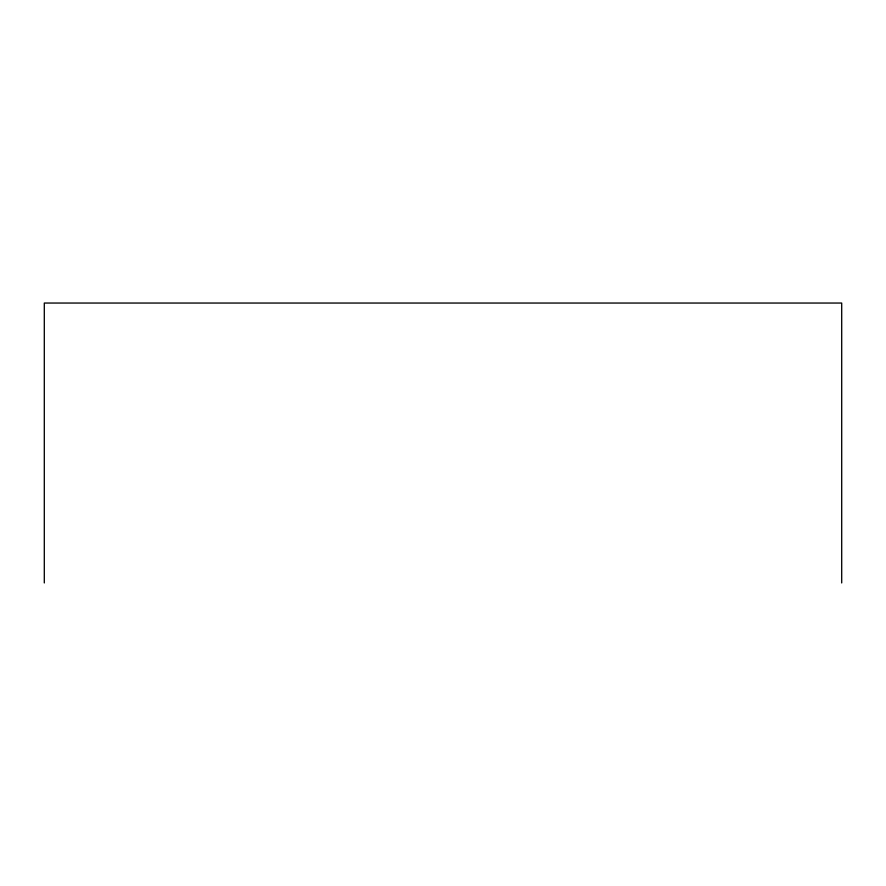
<?xml version="1.0" encoding="UTF-8"?>
<svg xmlns="http://www.w3.org/2000/svg" width="886" height="886" viewBox="0 0 886 886"><rect width="100%" height="100%" fill="white"/><g stroke="black" fill="none" stroke-linecap="round" stroke-linejoin="round"><path stroke-width="1.33" d="M841.7 582.955L841.7 303.045L44.3 303.045L44.3 582.955"/></g></svg>
